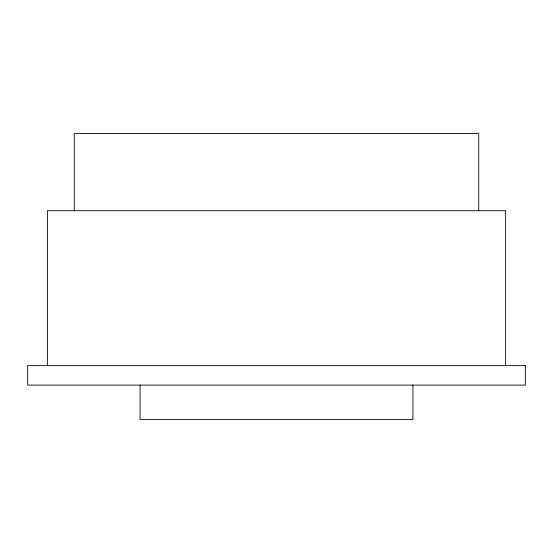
<?xml version="1.0" encoding="UTF-8"?>
<svg xmlns="http://www.w3.org/2000/svg" width="553" height="553" viewBox="0 0 553 553"><rect width="100%" height="100%" fill="white"/><g stroke="black" fill="none" stroke-linecap="round" stroke-linejoin="round"><path stroke-width="0.83" d="M505.615 365.616L505.615 210.707L47.385 210.707L47.385 365.616M478.739 210.707L478.739 133.584L74.261 133.584L74.261 210.707M412.918 385.102L412.918 419.416L140.082 419.416L140.082 385.102M525.35 365.616L27.65 365.616L27.65 385.102L525.35 385.102L525.35 365.616"/></g></svg>
